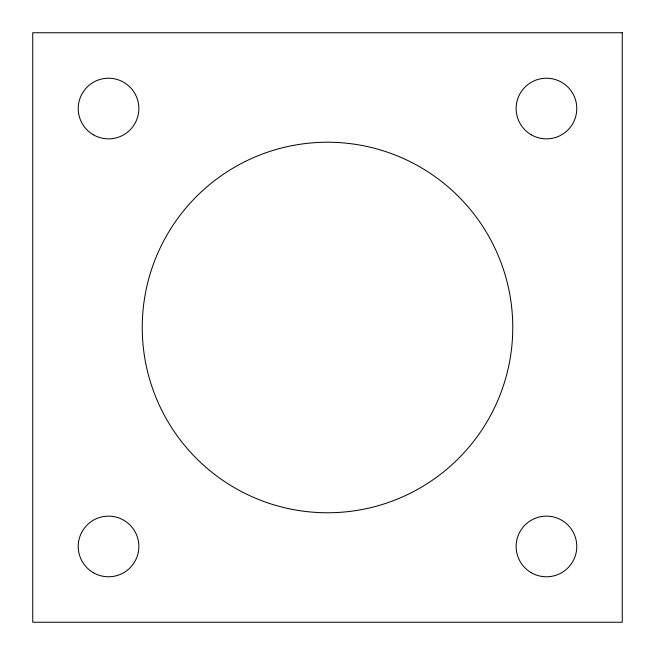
<?xml version="1.0" encoding="UTF-8"?>
<svg xmlns="http://www.w3.org/2000/svg" width="655" height="655" viewBox="0 0 655 655"><rect width="100%" height="100%" fill="white"/><g stroke="black" fill="none" stroke-linecap="round" stroke-linejoin="round"><path stroke-width="0.98" d="M622.25 32.75L32.75 32.75L32.75 622.25L622.25 622.25L622.25 32.75M93.387 572.716A30.318 30.318 0 0 0 138.86 546.458A30.318 30.318 0 0 0 93.387 520.201A30.318 30.318 0 0 0 93.387 572.716M214.717 474.482A185.275 185.275 0 0 0 511.187 351.686A185.275 185.275 0 0 0 256.596 156.332A185.275 185.275 0 0 0 214.717 474.482M93.387 134.799A30.318 30.318 0 0 0 138.86 108.542A30.318 30.318 0 0 0 93.387 82.284A30.318 30.318 0 0 0 93.387 134.799M531.295 134.799A30.318 30.318 0 0 0 576.777 108.542A30.318 30.318 0 0 0 531.295 82.284A30.318 30.318 0 0 0 531.295 134.799M531.295 572.716A30.318 30.318 0 0 0 576.777 546.458A30.318 30.318 0 0 0 531.295 520.201A30.318 30.318 0 0 0 531.295 572.716"/></g></svg>
